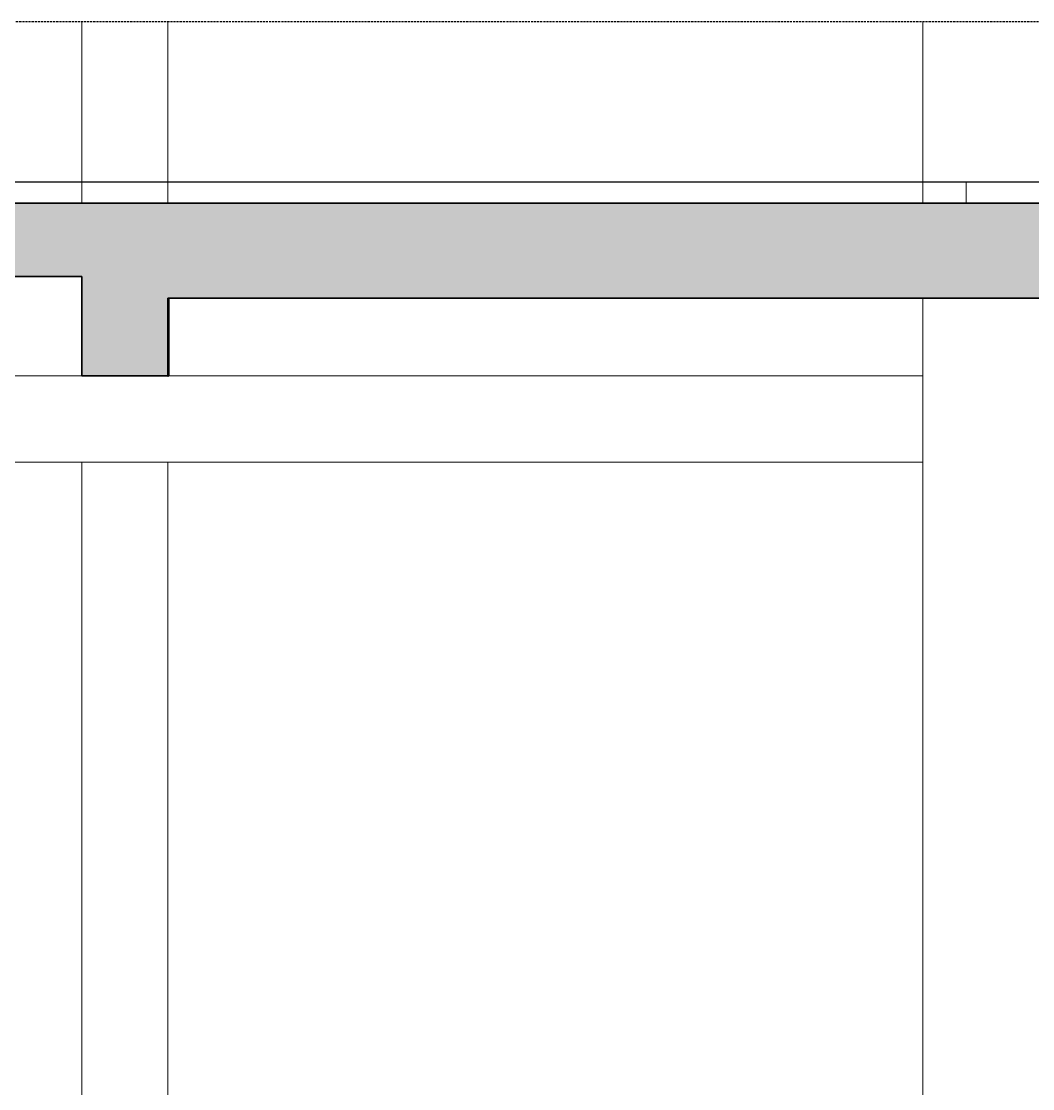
# Model space of a CAD drawing. Header units: millimetres. Extents: x 67190 to 250421, y 542 to 78637.
# Drawn here: x 116458 to 118802, y 3498 to 5972 of the extents above; entities that cross this region are included whole.
import ezdxf

# ---------------------------------------------------------------- set-up
doc = ezdxf.new("R2010")
doc.units = ezdxf.units.MM
for name, pattern in [('Centre', [31.75, 6.35, -4.7625, 15.875, -4.7625]), ('Hidden', [7.14375, 4.7625, -2.38125]), ('IMPORT-CENTER _2_', [40.64, 25.4, -5.08, 5.08, -5.08])]:
    doc.linetypes.add(name, pattern=pattern)
for name, color, linetype, lineweight in [('0-6', 130, 'Continuous', 5), ('A-DETL-GENF', 92, 'Continuous', 18), ('A-DETL-GENF-4', 92, 'Hidden', 25), ('A-DETL-GENF-5', 9, 'Continuous', 18), ('A-DETL-MEDM', 33, 'Continuous', 35), ('A-FLOR-LEVL-2', 51, 'Centre', 9), ('A-WALL', 113, 'Continuous', 18), ('G-IMPT', 8, 'Continuous', 18), ('G-IMPT-3', 8, 'IMPORT-CENTER _2_', 18), ('M-EQPM', 50, 'Continuous', 18), ('M-EQPM-2', 50, 'Continuous', 25), ('S-BEAM-1', 71, 'Continuous', 5), ('S-BEAM-2', 7, 'Continuous', 18), ('S-BEAM-3', 90, 'Continuous', 50), ('S-COLS', 52, 'Continuous', 18)]:
    doc.layers.add(name, color=color, linetype=linetype, lineweight=lineweight)

# ---------------------------------------------------------------- blocks, each defined once
blk = doc.blocks.new('NCV_TKTC_KET CAU_rvt-4-TKCS_CĂN HỘ LOẠI 5 - MẶT CẮT 3')
at = {"layer": 'S-BEAM-1'}
blk.add_hatch(color=256, dxfattribs=at).paths.add_polyline_path([(29038.1, 5150), (29038.1, 5330), (29036.9, 5330), (29036.9, 5150)])
at = {"layer": 'S-BEAM-2'}
for p, q in [((24836.9, 5150), (28836.9, 5150)), ((29038.1, 5150), (30786.5, 5150)), ((25536.9, 4950), (30786.5, 4950))]:
    blk.add_line(p, q, dxfattribs=at)
at = {"layer": 'S-BEAM-3'}
for p, q in [((29038.1, 5150), (29038.1, 5330)), ((29036.9, 5150), (29038.1, 5150))]:
    blk.add_line(p, q, dxfattribs=at)
blk = doc.blocks.new('TKTC_XREF_251221_MB TANG 2-7 - TKTC_XREF_260130_MB TANG 2-5_dwg_$cc-V73-TKCS_CĂN HỘ LOẠI 5 - MẶT CẮT 3')
at = {"layer": 'G-IMPT-3'}
for p, q in [((29095.5, 5600), (28974.4, 5600)), ((29035.3, 5600), (29034.5, 5600))]:
    blk.add_line(p, q, dxfattribs=at)
at = {"layer": 'M-EQPM'}
for p, q in [((29079.9, 5600), (28989.9, 5600)), ((28989.9, 5600), (29034.9, 5600)), ((29034.6, 5600), (29034.6, 5600)), ((29034.9, 5600), (29079.9, 5600))]:
    blk.add_line(p, q, dxfattribs=at)
blk = doc.blocks.new('TKTC_XREF_251221_MB TANG 2-7 - TKTC_XREF_260130_MB TANG 2-5_dwg_CUM U_DN100-V74-TKCS_CĂN HỘ LOẠI 5 - MẶT CẮT 3')
at = {"layer": 'G-IMPT'}
for p, q in [((28978.7, 5600), (28980.9, 5600)), ((28979.8, 5600), (28986.6, 5600)), ((28980.1, 5600), (28980.4, 5600)), ((29089.4, 5600), (28980.4, 5600)), ((28980.9, 5600), (28985.5, 5600)), ((28981, 5600), (28980.9, 5600)), ((28981.2, 5600), (28981.9, 5600)), ((28981.9, 5600), (28984.4, 5600)), ((28981.9, 5600), (28984.5, 5600)), ((28981.9, 5600), (28984.5, 5600)), ((28984.4, 5600), (28985.2, 5600)), ((28985.5, 5600), (28987.8, 5600)), ((28985.5, 5600), (28985.5, 5600)), ((29083.1, 5600), (28986.7, 5600)), ((29079.9, 5600), (28989.9, 5600)), ((29081.3, 5600), (29083.6, 5600)), ((29082.4, 5600), (29089.3, 5600)), ((29083.6, 5600), (29088.1, 5600)), ((29083.6, 5600), (29083.6, 5600)), ((29083.8, 5600), (29084.5, 5600)), ((29084.5, 5600), (29087.1, 5600)), ((29084.6, 5600), (29087.1, 5600)), ((29084.6, 5600), (29087.1, 5600)), ((29087.1, 5600), (29087.8, 5600)), ((29088.1, 5600), (29090.4, 5600)), ((29088.1, 5600), (29088.1, 5600)), ((29089, 5600), (29089.4, 5600))]:
    blk.add_line(p, q, dxfattribs=at)
at = {"layer": 'G-IMPT', "flags": 128}
for points in [[(28978.7, 5600), (28977.2, 5600), (28977.2, 5600), (28989.3, 5600), (28989.3, 5600), (28987.8, 5600)], [(28987.8, 5600), (28987.8, 5600), (28978.7, 5600), (28978.7, 5600)], [(28981.2, 5600), (28981.2, 5600), (28985.2, 5600), (28985.2, 5600)], [(28986.4, 5600), (28986.7, 5600), (28989.9, 5600)], [(29081.3, 5600), (29079.8, 5600), (29079.8, 5600), (29091.9, 5600), (29091.9, 5600), (29090.4, 5600)], [(29082.7, 5600), (29083.1, 5600), (29079.9, 5600)], [(29090.4, 5600), (29090.4, 5600), (29081.3, 5600), (29081.3, 5600)], [(29083.8, 5600), (29083.8, 5600), (29087.8, 5600), (29087.9, 5600)]]:
    blk.add_lwpolyline(points, dxfattribs=at)
blk = doc.blocks.new('TKTC_XREF_251221_MB TANG 2-7 - TKTC_XREF_260130_MB TANG 2-5_dwg_$cc-V75-TKCS_CĂN HỘ LOẠI 5 - MẶT CẮT 3')
at = {"layer": 'G-IMPT-3'}
for p, q in [((28885.2, 5600), (28732.2, 5600)), ((28808.7, 5600), (28808.7, 5600))]:
    blk.add_line(p, q, dxfattribs=at)
at = {"layer": 'M-EQPM'}
for p, q in [((28865.6, 5600), (28751.8, 5600)), ((28751.8, 5600), (28808.7, 5600)), ((28808.7, 5600), (28754.6, 5600)), ((28754.6, 5600), (28862.8, 5600)), ((28862.8, 5600), (28808.7, 5600)), ((28808.7, 5600), (28865.6, 5600))]:
    blk.add_line(p, q, dxfattribs=at)
blk = doc.blocks.new('TKTC_XREF_251221_MB TANG 2-7 - TKTC_XREF_260130_MB TANG 2-5_dwg_CUM U_DN100-V76-TKCS_CĂN HỘ LOẠI 5 - MẶT CẮT 3')
at = {"layer": 'G-IMPT'}
for p, q in [((28750.6, 5600), (28735.3, 5600)), ((28735.3, 5600), (28737.2, 5600)), ((28740.1, 5600), (28737.2, 5600)), ((28737.2, 5600), (28748.7, 5600)), ((28747.3, 5600), (28738.7, 5600)), ((28739, 5600), (28876.6, 5600)), ((28745.8, 5600), (28740.1, 5600)), ((28741.4, 5600), (28740.4, 5600)), ((28745.5, 5600), (28740.4, 5600)), ((28744.6, 5600), (28741.4, 5600)), ((28744.6, 5600), (28741.4, 5600)), ((28744.6, 5600), (28741.4, 5600)), ((28745.5, 5600), (28744.6, 5600)), ((28748.7, 5600), (28745.8, 5600)), ((28747, 5600), (28868.7, 5600)), ((28747, 5600), (28751, 5600)), ((28748.7, 5600), (28750.6, 5600)), ((28751, 5600), (28864.7, 5600)), ((28868.7, 5600), (28864.7, 5600)), ((28880.3, 5600), (28865, 5600)), ((28865, 5600), (28866.9, 5600)), ((28869.8, 5600), (28866.9, 5600)), ((28866.9, 5600), (28878.4, 5600)), ((28877, 5600), (28868.3, 5600)), ((28875.5, 5600), (28869.8, 5600)), ((28871, 5600), (28870.1, 5600)), ((28875.2, 5600), (28870.1, 5600)), ((28874.2, 5600), (28871, 5600)), ((28874.2, 5600), (28871, 5600)), ((28874.2, 5600), (28871, 5600)), ((28875.2, 5600), (28874.2, 5600)), ((28878.4, 5600), (28875.5, 5600)), ((28878.4, 5600), (28880.3, 5600))]:
    blk.add_line(p, q, dxfattribs=at)
blk = doc.blocks.new('TKTC_XREF_251221_MB TANG 2-7 - TKTC_XREF_260130_MB TANG 2-5_dwg_$cc-V77-TKCS_CĂN HỘ LOẠI 5 - MẶT CẮT 3')
at = {"layer": 'G-IMPT-3'}
for p, q in [((29205.1, 5600), (29358.1, 5600)), ((29281.6, 5600), (29281.6, 5600))]:
    blk.add_line(p, q, dxfattribs=at)
at = {"layer": 'M-EQPM'}
for p, q in [((29281.6, 5600), (29224.8, 5600)), ((29224.8, 5600), (29338.5, 5600)), ((29335.7, 5600), (29227.5, 5600)), ((29227.5, 5600), (29281.6, 5600)), ((29281.6, 5600), (29335.7, 5600)), ((29338.5, 5600), (29281.6, 5600))]:
    blk.add_line(p, q, dxfattribs=at)
blk = doc.blocks.new('TKTC_XREF_251221_MB TANG 2-7 - TKTC_XREF_260130_MB TANG 2-5_dwg_$cc-V78-TKCS_CĂN HỘ LOẠI 5 - MẶT CẮT 3')
at = {"layer": 'G-IMPT-3'}
for p, q in [((29490.5, 5600), (29369.4, 5600)), ((29430.4, 5600), (29429.6, 5600))]:
    blk.add_line(p, q, dxfattribs=at)
at = {"layer": 'M-EQPM'}
for p, q in [((29475, 5600), (29385, 5600)), ((29385, 5600), (29430, 5600)), ((29429.7, 5600), (29429.7, 5600)), ((29430, 5600), (29475, 5600))]:
    blk.add_line(p, q, dxfattribs=at)
blk = doc.blocks.new('TKTC_XREF_251221_MB TANG 2-7 - TKTC_XREF_260130_MB TANG 2-5_dwg_$cc-4746802-TKCS_CĂN HỘ LOẠI 5 - MẶT CẮT 3')
at = {"layer": 'G-IMPT-3'}
for p, q in [((30729.2, 5600), (30850.3, 5600)), ((30789.3, 5600), (30790.1, 5600))]:
    blk.add_line(p, q, dxfattribs=at)
at = {"layer": 'M-EQPM'}
for p, q in [((30789.7, 5600), (30744.7, 5600)), ((30744.7, 5600), (30834.7, 5600)), ((30834.7, 5600), (30789.7, 5600)), ((30790, 5600), (30790, 5600))]:
    blk.add_line(p, q, dxfattribs=at)
blk = doc.blocks.new('TKTC_XREF_251221_MB TANG 2-7 - TKTC_XREF_260130_MB TANG 2-5_dwg_CUM U_DN100-V89-TKCS_CĂN HỘ LOẠI 5 - MẶT CẮT 3')
at = {"layer": 'G-IMPT'}
for p, q in [((30736.5, 5600), (30734.2, 5600)), ((30735.2, 5600), (30844.2, 5600)), ((30735.6, 5600), (30735.2, 5600)), ((30742.2, 5600), (30735.4, 5600)), ((30741, 5600), (30736.5, 5600)), ((30736.5, 5600), (30736.5, 5600)), ((30737.5, 5600), (30736.8, 5600)), ((30740.1, 5600), (30737.5, 5600)), ((30740, 5600), (30737.5, 5600)), ((30740.1, 5600), (30737.5, 5600)), ((30740.8, 5600), (30740.1, 5600)), ((30743.3, 5600), (30741, 5600)), ((30741, 5600), (30741, 5600)), ((30741.6, 5600), (30837.9, 5600)), ((30744.7, 5600), (30834.7, 5600)), ((30839.1, 5600), (30836.8, 5600)), ((30844.8, 5600), (30838, 5600)), ((30843.7, 5600), (30839.1, 5600)), ((30839.1, 5600), (30839.1, 5600)), ((30840.2, 5600), (30839.4, 5600)), ((30842.7, 5600), (30840.1, 5600)), ((30842.7, 5600), (30840.2, 5600)), ((30842.7, 5600), (30840.2, 5600)), ((30843.5, 5600), (30842.7, 5600)), ((30843.6, 5600), (30843.7, 5600)), ((30845.9, 5600), (30843.7, 5600)), ((30844.5, 5600), (30844.2, 5600))]:
    blk.add_line(p, q, dxfattribs=at)
at = {"layer": 'G-IMPT', "flags": 128}
for points in [[(30743.3, 5600), (30744.8, 5600), (30744.8, 5600), (30732.7, 5600), (30732.7, 5600), (30734.2, 5600)], [(30734.2, 5600), (30734.2, 5600), (30743.3, 5600), (30743.3, 5600)], [(30740.8, 5600), (30740.8, 5600), (30736.8, 5600), (30736.8, 5600)], [(30741.9, 5600), (30741.6, 5600), (30744.7, 5600)], [(30838.2, 5600), (30837.9, 5600), (30834.7, 5600)], [(30845.9, 5600), (30847.4, 5600), (30847.4, 5600), (30835.3, 5600), (30835.3, 5600), (30836.8, 5600)], [(30836.8, 5600), (30836.8, 5600), (30845.9, 5600), (30845.9, 5600)], [(30843.4, 5600), (30843.5, 5600), (30839.4, 5600), (30839.4, 5600)]]:
    blk.add_lwpolyline(points, dxfattribs=at)
blk = doc.blocks.new('TKTC_XREF_251221_MB TANG 2-7 - TKTC_XREF_260130_MB TANG 2-5_dwg_CUM U_DN100-V90-TKCS_CĂN HỘ LOẠI 5 - MẶT CẮT 3')
at = {"layer": 'G-IMPT'}
for p, q in [((30557.8, 5600), (30542.5, 5600)), ((30542.5, 5600), (30544.4, 5600)), ((30547.3, 5600), (30544.4, 5600)), ((30544.4, 5600), (30555.9, 5600)), ((30554.4, 5600), (30545.8, 5600)), ((30546.1, 5600), (30683.8, 5600)), ((30553, 5600), (30547.3, 5600)), ((30548.5, 5600), (30547.6, 5600)), ((30552.7, 5600), (30547.6, 5600)), ((30551.7, 5600), (30548.5, 5600)), ((30551.7, 5600), (30548.5, 5600)), ((30551.7, 5600), (30548.5, 5600)), ((30552.7, 5600), (30551.7, 5600)), ((30555.9, 5600), (30553, 5600)), ((30554.1, 5600), (30675.8, 5600)), ((30554.1, 5600), (30558.1, 5600)), ((30555.9, 5600), (30557.8, 5600)), ((30558.1, 5600), (30671.8, 5600)), ((30675.8, 5600), (30671.8, 5600)), ((30687.5, 5600), (30672.1, 5600)), ((30672.1, 5600), (30674.1, 5600)), ((30676.9, 5600), (30674.1, 5600)), ((30674.1, 5600), (30685.6, 5600)), ((30684.1, 5600), (30675.5, 5600)), ((30682.7, 5600), (30676.9, 5600)), ((30678.2, 5600), (30677.3, 5600)), ((30682.4, 5600), (30677.3, 5600)), ((30681.4, 5600), (30678.2, 5600)), ((30681.4, 5600), (30678.2, 5600)), ((30681.4, 5600), (30678.2, 5600)), ((30682.4, 5600), (30681.4, 5600)), ((30685.6, 5600), (30682.7, 5600)), ((30685.6, 5600), (30687.5, 5600))]:
    blk.add_line(p, q, dxfattribs=at)
blk = doc.blocks.new('TKTC_XREF_251221_MB TANG 2-7 - TKTC_XREF_251221_MB TANG 2-7-2039446-TKCS_CĂN HỘ LOẠI 5 - MẶT CẮT 3')
at = {"layer": 'M-EQPM'}
for p, q in [((28734.9, 5600), (28735.3, 5600)), ((29487, 5600), (28734.9, 5600)), ((28735.3, 5600), (29487, 5600)), ((30536.3, 5600), (30536.7, 5600)), ((31036.2, 5600), (30536.3, 5600)), ((30536.3, 5600), (30536.7, 5600)), ((31036.2, 5600), (30536.3, 5600)), ((30536.7, 5600), (31038.3, 5600)), ((30536.7, 5600), (31038.3, 5600)), ((30538.1, 5600), (30538.4, 5600)), ((31037.9, 5600), (30538.1, 5600)), ((30538.1, 5600), (30538.4, 5600)), ((31037.9, 5600), (30538.1, 5600)), ((30538.4, 5600), (31036.5, 5600)), ((30538.4, 5600), (31036.5, 5600)), ((31036.5, 5600), (31036.2, 5600)), ((31036.5, 5600), (31036.2, 5600)), ((31038.3, 5600), (31037.9, 5600)), ((31038.3, 5600), (31037.9, 5600))]:
    blk.add_line(p, q, dxfattribs=at)
at = {"layer": 'M-EQPM-2'}
blk.add_line((22927.4, 5600), (34015.7, 5600), dxfattribs=at)
for name, p in [('TKTC_XREF_251221_MB TANG 2-7 - TKTC_XREF_260130_MB TANG 2-5_dwg_$cc-V75-TKCS_CĂN HỘ LOẠI 5 - MẶT CẮT 3', (0, 0)), ('TKTC_XREF_251221_MB TANG 2-7 - TKTC_XREF_260130_MB TANG 2-5_dwg_CUM U_DN100-V76-TKCS_CĂN HỘ LOẠI 5 - MẶT CẮT 3', (0, 0)), ('TKTC_XREF_251221_MB TANG 2-7 - TKTC_XREF_260130_MB TANG 2-5_dwg_$cc-V73-TKCS_CĂN HỘ LOẠI 5 - MẶT CẮT 3', (0, 0)), ('TKTC_XREF_251221_MB TANG 2-7 - TKTC_XREF_260130_MB TANG 2-5_dwg_CUM U_DN100-V74-TKCS_CĂN HỘ LOẠI 5 - MẶT CẮT 3', (0, 0)), ('TKTC_XREF_251221_MB TANG 2-7 - TKTC_XREF_260130_MB TANG 2-5_dwg_$cc-V77-TKCS_CĂN HỘ LOẠI 5 - MẶT CẮT 3', (0, 0)), ('TKTC_XREF_251221_MB TANG 2-7 - TKTC_XREF_260130_MB TANG 2-5_dwg_CUM U_DN100-V76-TKCS_CĂN HỘ LOẠI 5 - MẶT CẮT 3', (473.8, 0)), ('TKTC_XREF_251221_MB TANG 2-7 - TKTC_XREF_260130_MB TANG 2-5_dwg_$cc-V78-TKCS_CĂN HỘ LOẠI 5 - MẶT CẮT 3', (0, 0)), ('TKTC_XREF_251221_MB TANG 2-7 - TKTC_XREF_260130_MB TANG 2-5_dwg_CUM U_DN100-V74-TKCS_CĂN HỘ LOẠI 5 - MẶT CẮT 3', (395.1, 0)), ('TKTC_XREF_251221_MB TANG 2-7 - TKTC_XREF_260130_MB TANG 2-5_dwg_CUM U_DN100-V90-TKCS_CĂN HỘ LOẠI 5 - MẶT CẮT 3', (0, 0)), ('TKTC_XREF_251221_MB TANG 2-7 - TKTC_XREF_260130_MB TANG 2-5_dwg_$cc-4746802-TKCS_CĂN HỘ LOẠI 5 - MẶT CẮT 3', (0, 0)), ('TKTC_XREF_251221_MB TANG 2-7 - TKTC_XREF_260130_MB TANG 2-5_dwg_CUM U_DN100-V89-TKCS_CĂN HỘ LOẠI 5 - MẶT CẮT 3', (0, 0)), ('TKTC_XREF_251221_MB TANG 2-7 - TKTC_XREF_260130_MB TANG 2-5_dwg_CUM U_DN100-V90-TKCS_CĂN HỘ LOẠI 5 - MẶT CẮT 3', (346.4, 0)), ('TKTC_XREF_251221_MB TANG 2-7 - TKTC_XREF_260130_MB TANG 2-5_dwg_$cc-V78-TKCS_CĂN HỘ LOẠI 5 - MẶT CẮT 3', (1547.5, 0)), ('TKTC_XREF_251221_MB TANG 2-7 - TKTC_XREF_260130_MB TANG 2-5_dwg_CUM U_DN100-V74-TKCS_CĂN HỘ LOẠI 5 - MẶT CẮT 3', (1942.6, 0))]:
    blk.add_blockref(name, p)
at = {"extrusion": (0, 0, -1)}
for name, p in [('TKTC_XREF_251221_MB TANG 2-7 - TKTC_XREF_260130_MB TANG 2-5_dwg_$cc-V77-TKCS_CĂN HỘ LOẠI 5 - MẶT CẮT 3', (-59896.6, 0)), ('TKTC_XREF_251221_MB TANG 2-7 - TKTC_XREF_260130_MB TANG 2-5_dwg_$cc-V75-TKCS_CĂN HỘ LOẠI 5 - MẶT CẮT 3', (-59770.1, 0))]:
    blk.add_blockref(name, p, dxfattribs=at)
blk = doc.blocks.new('BORDER VIEW - BORDER VIEW-2590529-TKCS_CĂN HỘ LOẠI 5 - MẶT CẮT 3')
at = {"layer": 'A-DETL-GENF-4'}
blk.add_line((23077.4, 5971.8), (33865.7, 5971.8), dxfattribs=at)

msp = doc.modelspace()

# ---------------------------------------------------------------- hatches: boundary and pattern name
at = {"layer": 'A-DETL-GENF-5'}
h = msp.add_hatch(dxfattribs=at)
h.set_pattern_fill('FP_8', color=256, style=0, pattern_type=2)
h.set_pattern_definition([(50, (116194.96, 15875), (364.368, -31.8783), [38.1, -419.1]), (355, (116194.96, 15875), (-70.486, 382.113), [30.48, -335.28]), (100.451, (116225.33, 15872.34), (293.885, 350.233), [32.38, -356.18]), (46.184, (116194.96, 15976.6), (542.158, -84.086), [57.15, -628.65]), (96.636, (116240.14, 15969.6), (474.805, 494.855), [48.57, -534.27]), (351.184, (116194.96, 15976.6), (474.81, 494.85), [45.72, -502.92]), (21, (116245.76, 15951.2), (303.2285, -204.5305), [38.1, -419.1]), (326, (116245.76, 15951.2), (123.604, 368.376), [30.48, -335.28]), (71.451, (116271.03, 15934.16), (426.834, 163.843), [32.38, -356.18]), (37.5, (116194.96, 15875), (6.1766, 169.1102), [3.353, -327.863, 3.353, -337.007, -336.55]), (37.5, (116194.96, 15875), (6.1766, 169.1102), [-671.576, 3.353, -333.197]), (7.5, (116194.96, 15875), (133.6389, 200.3615), [3.353, -190.703, 3.353, -320.243, -128.27]), (7.5, (116194.96, 15875), (133.6389, 200.3615), [-517.652, 3.353, -124.917]), (327.5, (116081.68, 15875), (271.1818, -11.4584), [3.353, -123.647, 3.353, -392.887, -525.78]), (327.5, (116081.68, 15875), (271.1818, -11.4584), [-523.24, 3.353, -522.427]), (317.5, (116030.88, 15875), (296.2585, 50.853), [3.353, -161.747, 3.353, -259.791, -373.38]), (317.5, (116030.88, 15875), (296.2585, 50.853), [-428.244, 3.353, -370.027]), (45, (116194.96, 15875), (-125.7236, 125.7236), []), (45, (116194.96, 16065.5), (-125.7236, 125.7236), [])])
h.paths.add_polyline_path([(112298.3, 1600), (112596.7, 1600), (112596.7, 1950), (116598.3, 1950), (116598.3, 1750), (116798.3, 1750), (116798.3, 1930), (120696.3, 1930), (120696.3, 1700), (121296.3, 1700), (121296.3, 1950), (121777.1, 1950), (121777.1, 2150), (112296.7, 2150), (112296.7, 1600)])
h.paths.add_polyline_path([(112498.3, 4950), (112596.7, 4950), (112596.7, 5380), (116598.3, 5380), (116598.3, 5150), (116798.3, 5150), (116798.3, 5330), (120696.3, 5330), (120696.3, 5100), (121296.3, 5100), (121296.3, 5350), (121777.1, 5350), (121777.1, 5550), (112296.7, 5550), (112296.7, 4950), (112298.8, 4950)])

# ---------------------------------------------------------------- linework, layer by layer
at = {"layer": 'A-DETL-MEDM'}
for p, q in [((121777.1, 5550), (112296.7, 5550)), ((112596.7, 5380), (116598.3, 5380)), ((116598.3, 5380), (116598.3, 5150)), ((116798.3, 5150), (116798.3, 5330)), ((116798.3, 5330), (120696.3, 5330)), ((116598.3, 5150), (116798.3, 5150))]:
    msp.add_line(p, q, dxfattribs=at)
at = {"layer": 'A-FLOR-LEVL-2'}
msp.add_line((110279.8, 5600), (122443.2, 5600), dxfattribs=at)
at = {"layer": 'A-WALL'}
for p, q in [((116598.3, 5550), (116598.3, 5971.8)), ((116798.3, 5971.8), (116798.3, 5550)), ((118547.9, 5550), (118547.9, 5971.8)), ((118547.9, 5550), (118547.9, 5600)), ((118998.3, 5600), (118547.9, 5600)), ((118647.9, 5600), (118647.9, 5550)), ((118547.9, 2200), (118547.9, 5330)), ((116598.3, 2150), (116598.3, 4950)), ((116798.3, 4950), (116798.3, 2150))]:
    msp.add_line(p, q, dxfattribs=at)
at = {"layer": 'S-COLS'}
for p, q in [((116598.3, 5550), (116598.3, 5971.8)), ((116798.3, 5971.8), (116798.3, 5550)), ((116598.3, 2150), (116598.3, 4950)), ((116798.3, 4950), (116798.3, 2150))]:
    msp.add_line(p, q, dxfattribs=at)

# ---------------------------------------------------------------- block references
at = {"layer": '0-6'}
msp.add_blockref('NCV_TKTC_KET CAU_rvt-4-TKCS_CĂN HỘ LOẠI 5 - MẶT CẮT 3', (87761.4, 0), dxfattribs=at)
at = {"layer": 'A-DETL-GENF'}
msp.add_blockref('BORDER VIEW - BORDER VIEW-2590529-TKCS_CĂN HỘ LOẠI 5 - MẶT CẮT 3', (87761.4, 0), dxfattribs=at)
at = {"layer": 'M-EQPM'}
msp.add_blockref('TKTC_XREF_251221_MB TANG 2-7 - TKTC_XREF_251221_MB TANG 2-7-2039446-TKCS_CĂN HỘ LOẠI 5 - MẶT CẮT 3', (87761.4, 0), dxfattribs=at)

doc.saveas('drawing.dxf')
